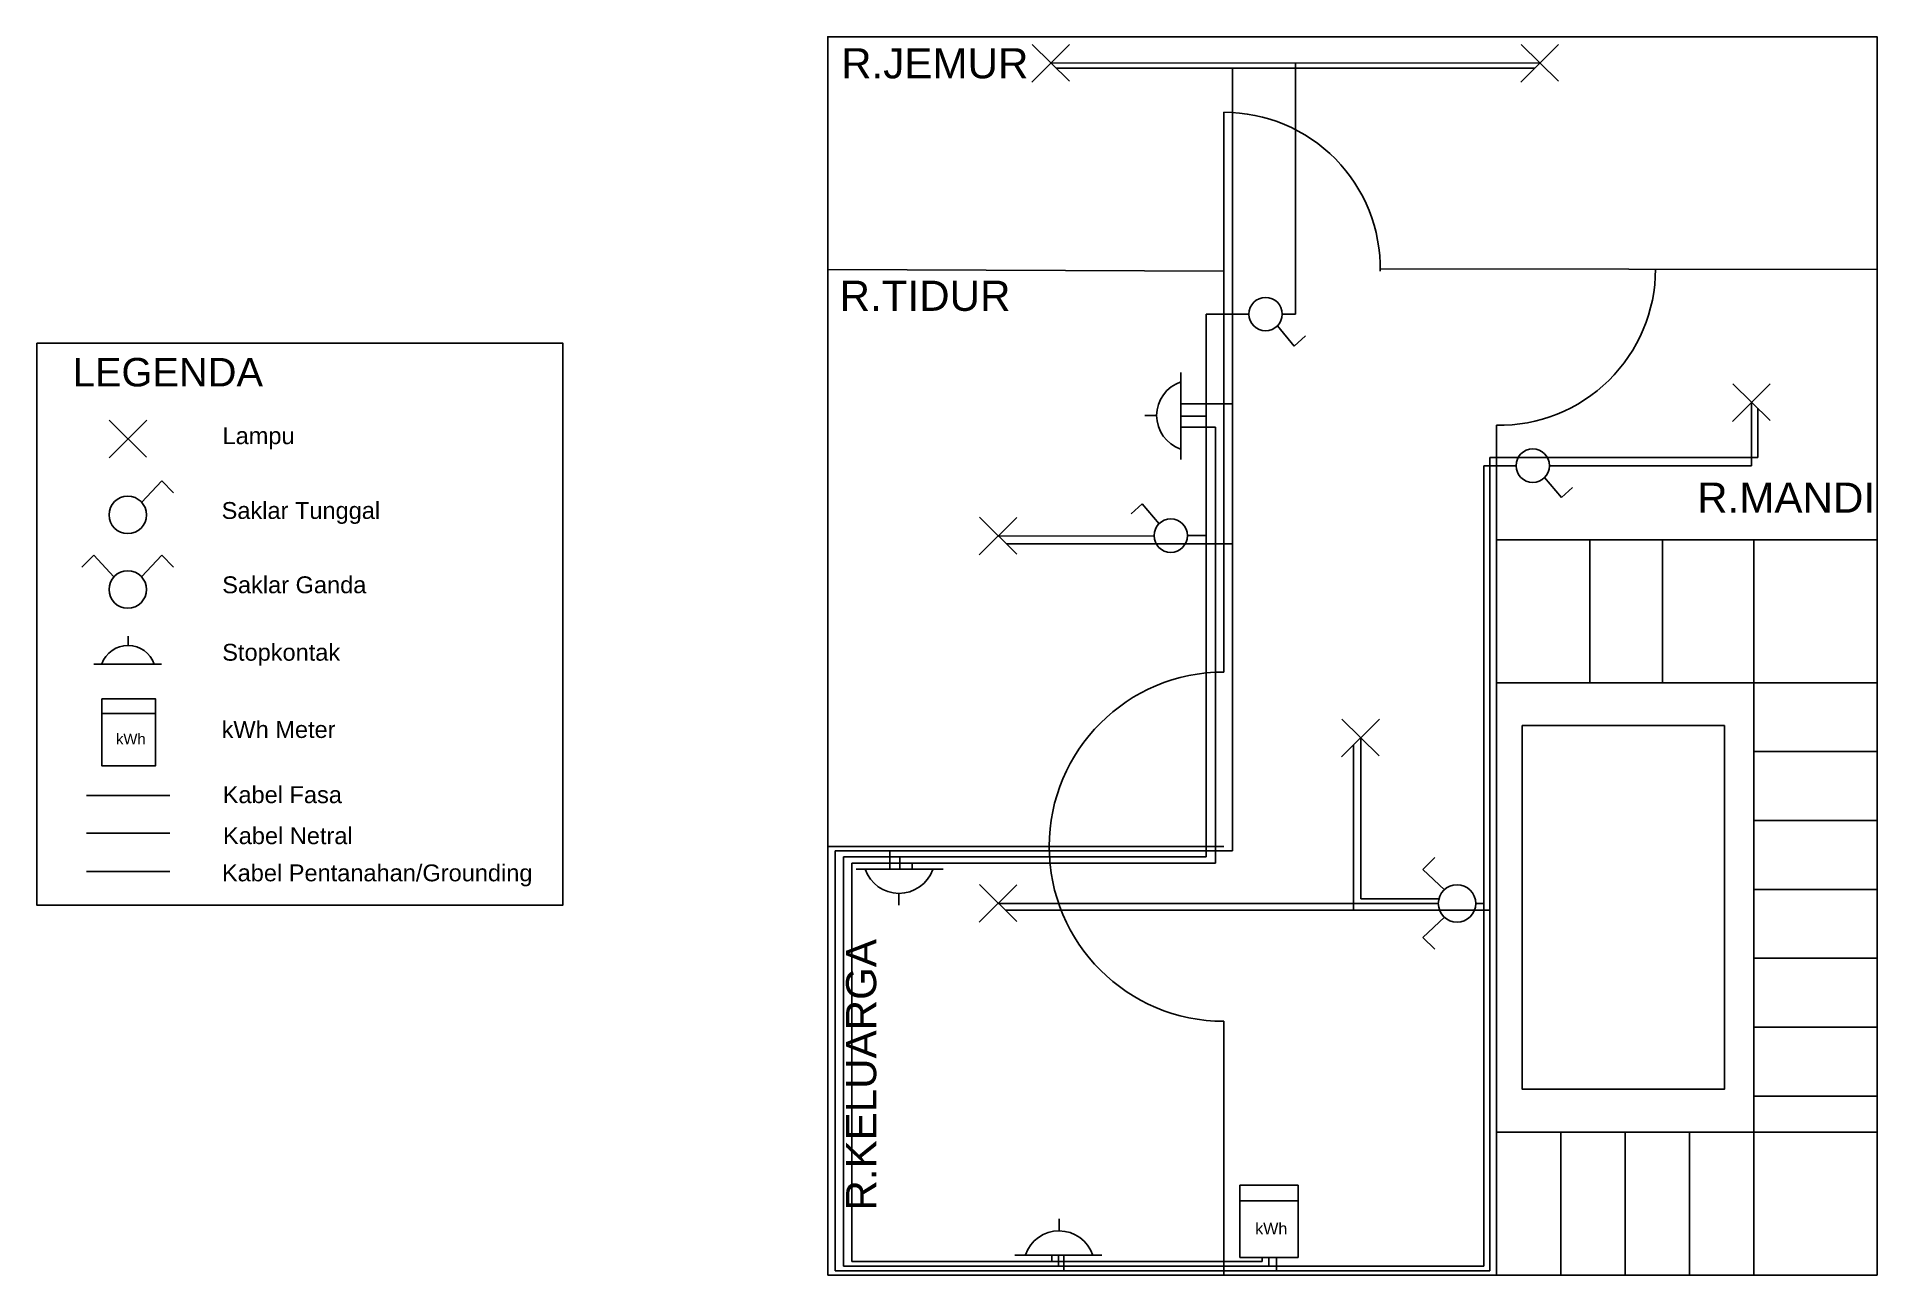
# Model space of a CAD drawing. Header units: centimetres. Extents: x 3124762 to 3136642, y 8132332 to 8140332.
import ezdxf

# ---------------------------------------------------------------- set-up
doc = ezdxf.new("R2010")
doc.units = ezdxf.units.CM
doc.styles.get("Standard").update_dxf_attribs({"font": 'arial.ttf'})

msp = doc.modelspace()

# ---------------------------------------------------------------- linework, layer by layer
for p, q in [((3131185, 8140039), (3131429, 8140281)), ((3131187, 8140282), (3131428, 8140044)), ((3131187, 8140282), (3131428, 8140044)), ((3134342, 8140039), (3134586, 8140281)), ((3134344, 8140282), (3134585, 8140044)), ((3134344, 8140282), (3134585, 8140044)), ((3132425, 8138817), (3132425, 8139844)), ((3129868, 8138829), (3132425, 8138817)), ((3132425, 8138829), (3132425, 8136280)), ((3133435, 8138833), (3136642, 8138829)), ((3132770, 8138464), (3132879, 8138334)), ((3132879, 8138334), (3132951, 8138399)), ((3132147, 8137600), (3132147, 8138162)), ((3135708, 8137847), (3135952, 8138089)), ((3135710, 8138090), (3135951, 8137852)), ((3135710, 8138090), (3135951, 8137852)), ((3125228, 8137611), (3125472, 8137854)), ((3125230, 8137855), (3125471, 8137617)), ((3125230, 8137855), (3125471, 8137617)), ((3131991, 8137886), (3131914, 8137886)), ((3134184, 8137822), (3134184, 8132332)), ((3134495, 8137485), (3134604, 8137356)), ((3125438, 8137323), (3125568, 8137463)), ((3125568, 8137463), (3125645, 8137386)), ((3134604, 8137356), (3134676, 8137421)), ((3131897, 8137314), (3131826, 8137249)), ((3132007, 8137185), (3131897, 8137314)), ((3130845, 8136985), (3131089, 8137227)), ((3130847, 8137228), (3131088, 8136990)), ((3130847, 8137228), (3131088, 8136990)), ((3134184, 8137083), (3136642, 8137083)), ((3134787, 8137083), (3134787, 8136159)), ((3135257, 8137083), (3135257, 8136159)), ((3135847, 8137083), (3135847, 8136159)), ((3125130, 8136982), (3125053, 8136905)), ((3125260, 8136842), (3125130, 8136982)), ((3125438, 8136842), (3125568, 8136982)), ((3125568, 8136982), (3125645, 8136905)), ((3125352, 8136400), (3125352, 8136460)), ((3125130, 8136278), (3125567, 8136278)), ((3132425, 8136280), (3132425, 8136228)), ((3134184, 8136159), (3136642, 8136159)), ((3135847, 8136159), (3135847, 8133255)), ((3125181, 8135961), (3125529, 8135961)), ((3133184, 8135680), (3133429, 8135923)), ((3133187, 8135924), (3133427, 8135686)), ((3133187, 8135924), (3133427, 8135686)), ((3135847, 8135714), (3136642, 8135714)), ((3135847, 8135269), (3136642, 8135269)), ((3129868, 8135100), (3132425, 8135100)), ((3133709, 8134952), (3133786, 8135029)), ((3130612, 8134954), (3130051, 8134954)), ((3133849, 8134822), (3133709, 8134952)), ((3130327, 8134798), (3130327, 8134722)), ((3130845, 8134612), (3131089, 8134854)), ((3130847, 8134855), (3131088, 8134617)), ((3130847, 8134855), (3131088, 8134617)), ((3135847, 8134824), (3136642, 8134824)), ((3133849, 8134644), (3133709, 8134514)), ((3133709, 8134514), (3133786, 8134437)), ((3135847, 8134379), (3136642, 8134379)), ((3132425, 8133972), (3132425, 8132332)), ((3135847, 8133934), (3136642, 8133934)), ((3135847, 8133489), (3136642, 8133489)), ((3134184, 8133255), (3136642, 8133255)), ((3134600, 8133255), (3134600, 8132332)), ((3135015, 8133255), (3135015, 8132332)), ((3135431, 8133255), (3135431, 8132332)), ((3135847, 8133255), (3135847, 8132332)), ((3132528, 8132812), (3132904, 8132812)), ((3131362, 8132618), (3131362, 8132695)), ((3131076, 8132462), (3131637, 8132462))]:
    msp.add_line(p, q)
at = {"color": 1}
for p, q in [((3131309, 8140162), (3134465, 8140163)), ((3132887, 8140162), (3132887, 8138540)), ((3132586, 8138540), (3132310, 8138540)), ((3132310, 8138540), (3132310, 8135034)), ((3132802, 8138540), (3132887, 8138540)), ((3135830, 8137968), (3135830, 8137561)), ((3132147, 8137881), (3132310, 8137881)), ((3134102, 8132390), (3134102, 8137561)), ((3134311, 8137561), (3134102, 8137561)), ((3135830, 8137561), (3134527, 8137561)), ((3130967, 8137106), (3131974, 8137108)), ((3132190, 8137109), (3132310, 8137109)), ((3133308, 8135803), (3133308, 8134763)), ((3125083, 8135430), (3125621, 8135430)), ((3132310, 8135034), (3129969, 8135034)), ((3129969, 8135034), (3129969, 8132390)), ((3130332, 8134954), (3130332, 8135034)), ((3133308, 8134763), (3133812, 8134763)), ((3133808, 8134733), (3130967, 8134733)), ((3134102, 8134733), (3134051, 8134733)), ((3129969, 8132390), (3134102, 8132390)), ((3131357, 8132462), (3131357, 8132390)), ((3132716, 8132446), (3132716, 8132390))]:
    msp.add_line(p, q, dxfattribs=at)
at = {"color": 5}
for p, q in [((3131343, 8140129), (3134433, 8140129)), ((3132481, 8140129), (3132481, 8135073)), ((3132481, 8137961), (3132147, 8137961)), ((3135871, 8137613), (3135871, 8137932)), ((3134141, 8132360), (3134141, 8137613)), ((3134141, 8137613), (3135871, 8137613)), ((3132481, 8137056), (3131021, 8137056)), ((3133261, 8134689), (3133261, 8135757)), ((3125083, 8135187), (3125621, 8135187)), ((3132481, 8135073), (3129915, 8135073)), ((3129915, 8135073), (3129915, 8132360)), ((3130269, 8135073), (3130269, 8134954)), ((3134141, 8134689), (3131015, 8134689)), ((3131392, 8132360), (3131392, 8132462)), ((3132765, 8132360), (3132765, 8132446)), ((3129915, 8132360), (3134141, 8132360))]:
    msp.add_line(p, q, dxfattribs=at)
at = {"color": 2}
for p, q in [((3132147, 8137809), (3132370, 8137809)), ((3132370, 8137809), (3132370, 8134993)), ((3132370, 8134993), (3130023, 8134993)), ((3130023, 8134993), (3130023, 8132420)), ((3130413, 8134993), (3130413, 8134954)), ((3125083, 8134939), (3125621, 8134939)), ((3130023, 8132420), (3132671, 8132420)), ((3131314, 8132462), (3131314, 8132420)), ((3132671, 8132420), (3132671, 8132446))]:
    msp.add_line(p, q, dxfattribs=at)
for points in [[(3129868, 8132332), (3136642, 8132332), (3136642, 8140332), (3129868, 8140332)], [(3124762, 8138352), (3128158, 8138352), (3128158, 8134722), (3124762, 8134722)], [(3125181, 8136054), (3125529, 8136054), (3125529, 8135623), (3125181, 8135623)], [(3134351, 8135882), (3135656, 8135882), (3135656, 8133533), (3134351, 8133533)], [(3132528, 8132913), (3132904, 8132913), (3132904, 8132446), (3132528, 8132446)]]:
    msp.add_lwpolyline(points, close=True)
for centre, radius in [((3132694, 8138540), 108), ((3134419, 8137561), 108), ((3125349, 8137243), 121), ((3132082, 8137109), 108), ((3125349, 8136761), 121), ((3133930, 8134733), 121)]:
    msp.add_circle(centre, radius)
for centre, radius, start, end in [((3132425, 8138835), 1009, 358.9803, 90), ((3134202, 8138831), 1009, 268.9803, 0), ((3132221, 8137885), 230, 108.7315, 250.7672), ((3125351, 8136221), 179, 18.7315, 160.7672), ((3132425, 8135100), 1128, 90, 270), ((3130328, 8135028), 230, 198.7315, 340.7672), ((3131361, 8132388), 230, 18.7315, 160.7672)]:
    msp.add_arc(centre, radius, start, end)

# ---------------------------------------------------------------- texts
at = {"attachment_point": 1}
for s, width, gutter_width, insert, char_height in [('R.JEMUR', 4389.18, 0.0348, (3129954, 8140258), 194.8), ('R.TIDUR', 4389.18, 0.0348, (3129944, 8138756), 194.8), ('Lampu', 2454.19, 0.0194, (3125961, 8137809), 108.9), ('R.MANDI', 4389.18, 0.0348, (3135480, 8137452), 194.8), ('Saklar Tunggal', 1404.06, 0.0194, (3125955, 8137326), 108.91), ('Saklar Ganda', 1370.92, 0.0194, (3125959, 8136846), 108.91), ('Stopkontak', 1229.63, 0.0194, (3125959, 8136410), 108.9), ('kWh', 866.38, 0.0612, (3125273, 8135830), 68.6), ('kWh Meter', 1055.68, 0.0194, (3125955, 8135911), 108.9), ('Kabel Fasa', 938, 0.0194, (3125962, 8135490), 108.9), ('Kabel Netral', 1119.01, 0.0194, (3125964, 8135225), 108.91), ('Kabel Pentanahan/Grounding', 4877.34, 0.0194, (3125957, 8134985), 108.91), ('kWh', 937.84, 0.0663, (3132627, 8132670), 74.2)]:
    msp.add_mtext_dynamic_manual_height_columns(s, width=width, gutter_width=gutter_width, heights=[0], dxfattribs=dict(at, insert=insert, char_height=char_height))
at = {"color": 2, "insert": (3124994, 8138257), "char_height": 184, "attachment_point": 1}
msp.add_mtext_dynamic_manual_height_columns('LEGENDA', width=13336.88, gutter_width=0.115, heights=[0], dxfattribs=at)
at = {"insert": (3129986, 8132749), "char_height": 194.8, "attachment_point": 1, "rotation": 90}
msp.add_mtext_dynamic_manual_height_columns('R.KELUARGA', width=4389.18, gutter_width=0.0348, heights=[0], dxfattribs=at)

doc.saveas('drawing.dxf')
